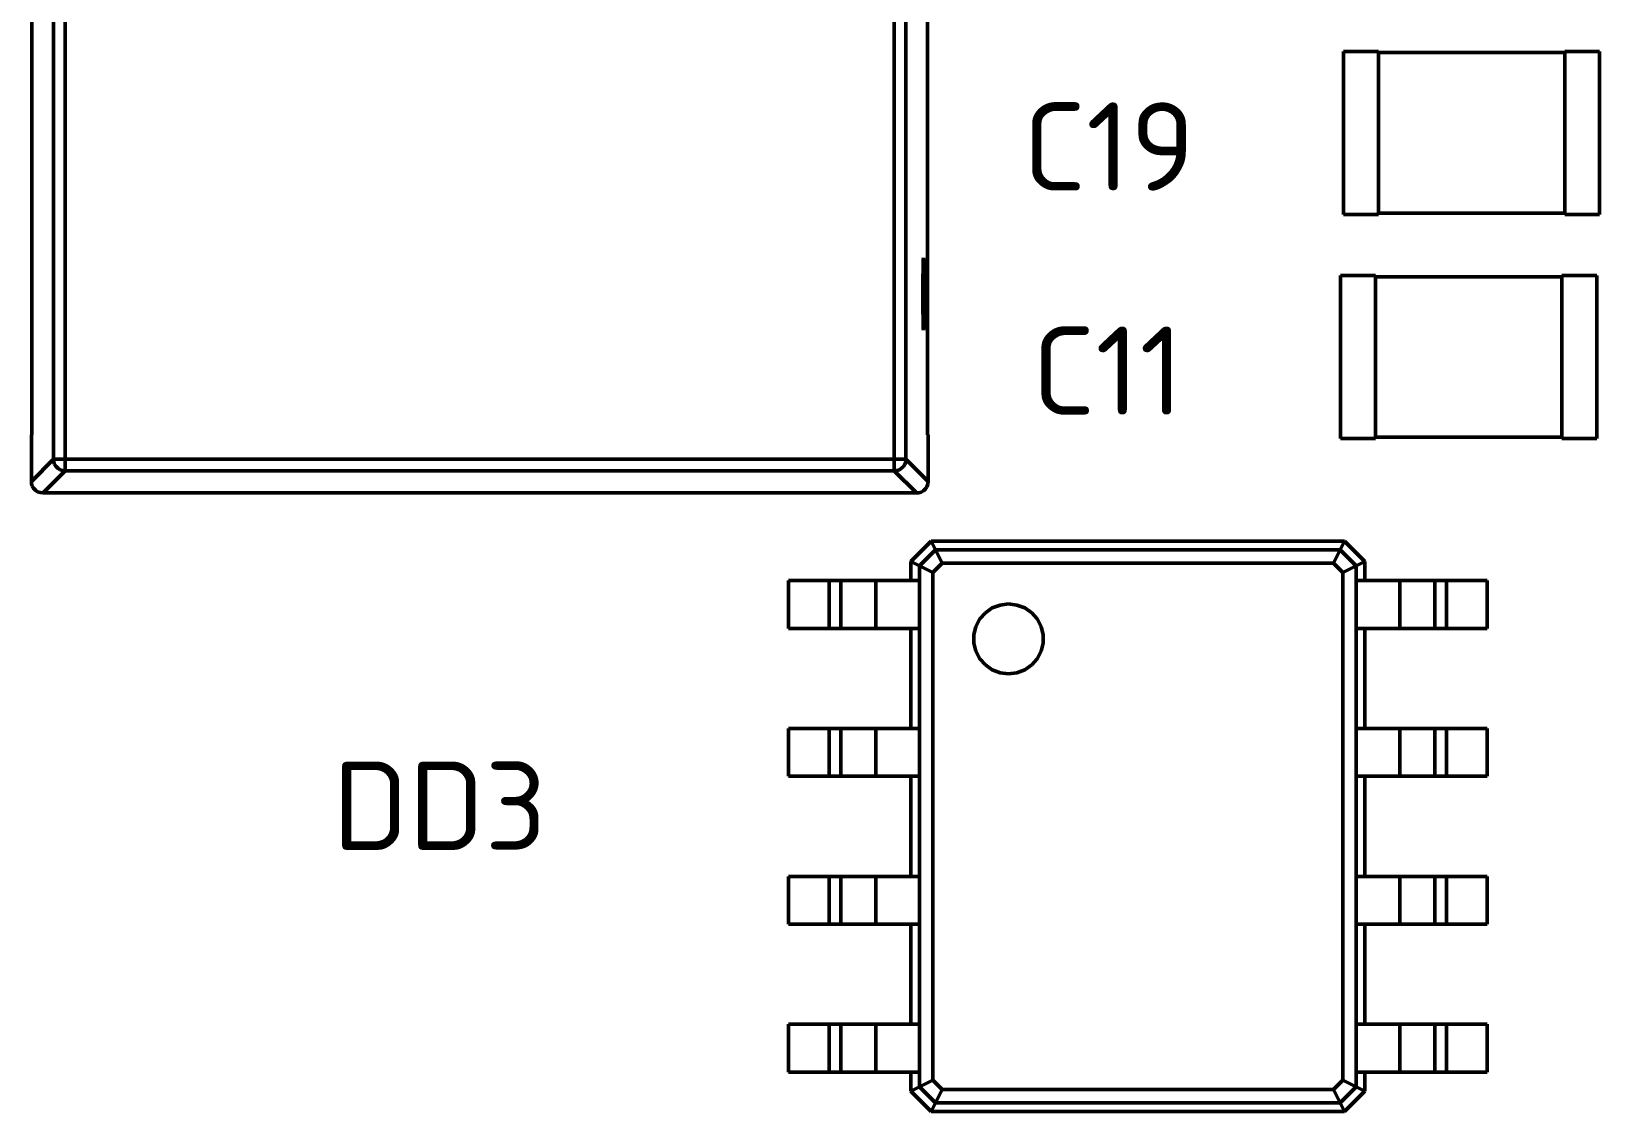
# Model space of a CAD drawing. Header units: millimetres. Extents: x 0 to 866, y 0 to 297.
# Drawn here: x 64.25 to 91.18, y 203.64 to 222.19 of the extents above; entities that cross this region are included whole.
import ezdxf

# ---------------------------------------------------------------- set-up
doc = ezdxf.new("R2010")
doc.units = ezdxf.units.MM
doc.layers.add('OSN50', color=3, linetype='Continuous', lineweight=50)
doc.layers.add('TEXT', color=1, linetype='Continuous', lineweight=30)
doc.styles.add('ISOCPEUR0', font='isocpeur.ttf', dxfattribs={"height": 3.704167})

msp = doc.modelspace()

# ---------------------------------------------------------------- linework, layer by layer
at = {"layer": 'OSN50', "color": 3}
for p, q in [((64.63, 214.846), (64.63, 237.484)), ((64.63, 214.846), (64.63, 237.484)), ((64.83, 214.846), (64.83, 237.484)), ((64.83, 214.846), (64.83, 237.484)), ((79.068, 214.846), (79.068, 237.484)), ((79.068, 214.846), (79.068, 237.484)), ((79.268, 214.846), (79.268, 237.484)), ((79.268, 214.846), (79.268, 237.484)), ((64.26, 237.066), (64.26, 215.266)), ((64.26, 215.266), (64.26, 237.066)), ((64.26, 237.066), (64.26, 215.266)), ((64.26, 215.266), (64.26, 237.066)), ((79.638, 215.266), (79.638, 237.066)), ((79.638, 215.266), (79.638, 237.066)), ((79.638, 215.266), (79.638, 237.066)), ((79.638, 215.266), (79.638, 237.066)), ((87.38, 221.85), (86.78, 221.85)), ((86.78, 221.85), (86.78, 219.05)), ((86.78, 219.05), (86.78, 221.85)), ((87.38, 221.85), (86.78, 221.85)), ((87.38, 221.85), (86.78, 221.85)), ((86.78, 221.85), (86.78, 219.05)), ((86.78, 219.05), (86.78, 221.85)), ((87.38, 221.85), (86.78, 221.85)), ((87.38, 221.83), (87.38, 221.85)), ((87.38, 221.85), (87.38, 219.05)), ((87.38, 221.83), (87.38, 221.85)), ((87.38, 221.85), (87.38, 219.05)), ((90.58, 221.83), (87.38, 221.83)), ((90.58, 221.83), (87.38, 221.83)), ((90.58, 221.83), (87.38, 221.83)), ((90.58, 221.83), (87.38, 221.83)), ((91.18, 221.85), (90.58, 221.85)), ((90.58, 221.85), (90.58, 221.83)), ((91.18, 221.85), (90.58, 221.85)), ((90.58, 219.05), (90.58, 221.85)), ((91.18, 221.85), (90.58, 221.85)), ((90.58, 221.85), (90.58, 221.83)), ((91.18, 221.85), (90.58, 221.85)), ((90.58, 219.05), (90.58, 221.85)), ((91.18, 219.05), (91.18, 221.85)), ((91.18, 219.05), (91.18, 221.85)), ((91.18, 219.05), (91.18, 221.85)), ((91.18, 219.05), (91.18, 221.85)), ((86.78, 219.05), (87.38, 219.05)), ((87.38, 219.05), (86.78, 219.05)), ((86.78, 219.05), (87.38, 219.05)), ((87.38, 219.05), (86.78, 219.05)), ((87.38, 219.05), (87.38, 219.072)), ((87.38, 219.072), (90.58, 219.072)), ((90.58, 219.072), (87.38, 219.072)), ((87.38, 219.05), (87.38, 219.072)), ((87.38, 219.072), (90.58, 219.072)), ((90.58, 219.072), (87.38, 219.072)), ((90.58, 219.072), (90.58, 219.05)), ((90.58, 219.072), (90.58, 219.05)), ((90.58, 219.05), (91.18, 219.05)), ((91.18, 219.05), (90.58, 219.05)), ((90.58, 219.05), (91.18, 219.05)), ((91.18, 219.05), (90.58, 219.05)), ((79.562, 218.096), (79.564, 218.196)), ((79.562, 218.096), (79.564, 218.196)), ((79.564, 218.196), (79.566, 218.266)), ((79.564, 218.196), (79.566, 218.266)), ((79.566, 218.266), (79.568, 218.302)), ((79.566, 218.266), (79.568, 218.302)), ((79.568, 218.302), (79.57, 218.306)), ((79.568, 218.302), (79.57, 218.306)), ((79.57, 218.302), (79.57, 218.306)), ((79.57, 218.302), (79.57, 218.306)), ((79.574, 218.266), (79.57, 218.302)), ((79.574, 218.266), (79.57, 218.302)), ((79.576, 218.196), (79.574, 218.266)), ((79.576, 218.196), (79.574, 218.266)), ((79.578, 218.096), (79.576, 218.196)), ((79.578, 218.096), (79.576, 218.196)), ((79.56, 217.972), (79.562, 218.096)), ((79.56, 217.972), (79.562, 218.096)), ((79.56, 217.832), (79.56, 217.972)), ((79.56, 217.832), (79.56, 217.972)), ((79.58, 217.972), (79.578, 218.096)), ((79.58, 217.972), (79.578, 218.096)), ((79.58, 217.832), (79.58, 217.972)), ((79.58, 217.832), (79.58, 217.972)), ((87.33, 218), (86.73, 218)), ((86.73, 218), (86.73, 215.2)), ((86.73, 215.2), (86.73, 218)), ((87.33, 218), (86.73, 218)), ((87.33, 218), (86.73, 218)), ((86.73, 218), (86.73, 215.2)), ((86.73, 215.2), (86.73, 218)), ((87.33, 218), (86.73, 218)), ((87.33, 217.98), (87.33, 218)), ((87.33, 218), (87.33, 215.2)), ((87.33, 217.98), (87.33, 218)), ((87.33, 218), (87.33, 215.2)), ((90.53, 217.98), (87.33, 217.98)), ((90.53, 217.98), (87.33, 217.98)), ((90.53, 217.98), (87.33, 217.98)), ((90.53, 217.98), (87.33, 217.98)), ((91.13, 218), (90.53, 218)), ((90.53, 218), (90.53, 217.98)), ((91.13, 218), (90.53, 218)), ((90.53, 215.2), (90.53, 218)), ((91.13, 218), (90.53, 218)), ((90.53, 218), (90.53, 217.98)), ((91.13, 218), (90.53, 218)), ((90.53, 215.2), (90.53, 218)), ((91.13, 215.2), (91.13, 218)), ((91.13, 215.2), (91.13, 218)), ((91.13, 215.2), (91.13, 218)), ((91.13, 215.2), (91.13, 218)), ((79.558, 217.682), (79.56, 217.832)), ((79.558, 217.682), (79.56, 217.832)), ((79.56, 217.534), (79.558, 217.682)), ((79.558, 217.682), (79.58, 217.682)), ((79.56, 217.534), (79.558, 217.682)), ((79.558, 217.682), (79.58, 217.682)), ((79.58, 217.682), (79.58, 217.832)), ((79.58, 217.682), (79.58, 217.832)), ((79.58, 217.534), (79.58, 217.682)), ((79.58, 217.534), (79.58, 217.682)), ((79.56, 217.392), (79.56, 217.534)), ((79.56, 217.392), (79.56, 217.534)), ((79.562, 217.27), (79.56, 217.392)), ((79.562, 217.27), (79.56, 217.392)), ((79.578, 217.27), (79.58, 217.392)), ((79.578, 217.27), (79.58, 217.392)), ((79.58, 217.392), (79.58, 217.534)), ((79.58, 217.392), (79.58, 217.534)), ((79.564, 217.17), (79.562, 217.27)), ((79.564, 217.17), (79.562, 217.27)), ((79.566, 217.1), (79.564, 217.17)), ((79.566, 217.1), (79.564, 217.17)), ((79.568, 217.064), (79.566, 217.1)), ((79.568, 217.064), (79.566, 217.1)), ((79.57, 217.06), (79.568, 217.064)), ((79.57, 217.06), (79.568, 217.064)), ((79.57, 217.064), (79.574, 217.1)), ((79.57, 217.064), (79.574, 217.1)), ((79.57, 217.06), (79.57, 217.064)), ((79.57, 217.06), (79.57, 217.064)), ((79.574, 217.1), (79.576, 217.17)), ((79.574, 217.1), (79.576, 217.17)), ((79.576, 217.17), (79.578, 217.27)), ((79.576, 217.17), (79.578, 217.27)), ((64.26, 215.266), (64.25, 215.266)), ((64.25, 215.266), (64.25, 214.444)), ((64.25, 214.464), (64.25, 215.266)), ((64.25, 215.266), (64.26, 215.266)), ((64.26, 215.266), (64.25, 215.266)), ((64.25, 215.266), (64.25, 214.444)), ((64.25, 214.464), (64.25, 215.266)), ((64.25, 215.266), (64.26, 215.266)), ((79.65, 215.266), (79.638, 215.266)), ((79.638, 215.266), (79.65, 215.266)), ((79.65, 215.266), (79.638, 215.266)), ((79.638, 215.266), (79.65, 215.266)), ((79.65, 214.464), (79.65, 215.266)), ((79.65, 214.464), (79.65, 215.266)), ((79.65, 214.464), (79.65, 215.266)), ((79.65, 214.464), (79.65, 215.266)), ((86.73, 215.2), (87.33, 215.2)), ((87.33, 215.2), (86.73, 215.2)), ((86.73, 215.2), (87.33, 215.2)), ((87.33, 215.2), (86.73, 215.2)), ((87.33, 215.2), (87.33, 215.222)), ((87.33, 215.222), (90.53, 215.222)), ((90.53, 215.222), (87.33, 215.222)), ((87.33, 215.2), (87.33, 215.222)), ((87.33, 215.222), (90.53, 215.222)), ((90.53, 215.222), (87.33, 215.222)), ((90.53, 215.222), (90.53, 215.2)), ((90.53, 215.222), (90.53, 215.2)), ((90.53, 215.2), (91.13, 215.2)), ((91.13, 215.2), (90.53, 215.2)), ((90.53, 215.2), (91.13, 215.2)), ((91.13, 215.2), (90.53, 215.2)), ((64.25, 214.464), (64.63, 214.846)), ((64.25, 214.464), (64.63, 214.846)), ((64.45, 214.266), (64.83, 214.646)), ((64.45, 214.266), (64.83, 214.646)), ((64.634, 214.802), (64.63, 214.846)), ((64.636, 214.846), (64.63, 214.846)), ((64.634, 214.802), (64.63, 214.846)), ((64.636, 214.846), (64.63, 214.846)), ((64.65, 214.758), (64.634, 214.802)), ((64.65, 214.758), (64.634, 214.802)), ((64.636, 214.846), (64.65, 214.846)), ((64.636, 214.846), (64.65, 214.846)), ((64.65, 214.846), (64.674, 214.846)), ((64.65, 214.846), (64.674, 214.846)), ((64.674, 214.72), (64.65, 214.758)), ((64.674, 214.72), (64.65, 214.758)), ((64.674, 214.846), (64.706, 214.846)), ((64.674, 214.846), (64.706, 214.846)), ((64.704, 214.69), (64.674, 214.72)), ((64.704, 214.69), (64.674, 214.72)), ((64.742, 214.666), (64.704, 214.69)), ((64.742, 214.666), (64.704, 214.69)), ((64.706, 214.846), (64.744, 214.846)), ((64.706, 214.846), (64.744, 214.846)), ((64.786, 214.65), (64.742, 214.666)), ((64.786, 214.65), (64.742, 214.666)), ((64.744, 214.846), (64.786, 214.846)), ((64.744, 214.846), (64.786, 214.846)), ((64.786, 214.846), (64.83, 214.846)), ((64.786, 214.846), (64.83, 214.846)), ((64.83, 214.646), (64.786, 214.65)), ((64.83, 214.646), (64.786, 214.65)), ((64.83, 214.802), (64.83, 214.846)), ((79.068, 214.846), (64.83, 214.846)), ((64.83, 214.802), (64.83, 214.846)), ((79.068, 214.846), (64.83, 214.846)), ((64.83, 214.76), (64.83, 214.802)), ((64.83, 214.76), (64.83, 214.802)), ((64.83, 214.722), (64.83, 214.76)), ((64.83, 214.722), (64.83, 214.76)), ((64.83, 214.69), (64.83, 214.722)), ((64.83, 214.69), (64.83, 214.722)), ((64.83, 214.666), (64.83, 214.69)), ((64.83, 214.666), (64.83, 214.69)), ((64.83, 214.652), (64.83, 214.666)), ((64.83, 214.652), (64.83, 214.666)), ((64.83, 214.646), (64.83, 214.652)), ((64.83, 214.646), (64.83, 214.652)), ((79.068, 214.646), (64.83, 214.646)), ((79.068, 214.646), (64.83, 214.646)), ((79.112, 214.846), (79.068, 214.846)), ((79.068, 214.802), (79.068, 214.846)), ((79.112, 214.846), (79.068, 214.846)), ((79.068, 214.802), (79.068, 214.846)), ((79.068, 214.76), (79.068, 214.802)), ((79.068, 214.76), (79.068, 214.802)), ((79.068, 214.722), (79.068, 214.76)), ((79.068, 214.722), (79.068, 214.76)), ((79.068, 214.69), (79.068, 214.722)), ((79.068, 214.69), (79.068, 214.722)), ((79.068, 214.666), (79.068, 214.69)), ((79.068, 214.666), (79.068, 214.69)), ((79.068, 214.652), (79.068, 214.666)), ((79.068, 214.652), (79.068, 214.666)), ((79.068, 214.646), (79.068, 214.652)), ((79.068, 214.646), (79.068, 214.652)), ((79.068, 214.646), (79.112, 214.65)), ((79.068, 214.646), (79.112, 214.65)), ((79.45, 214.266), (79.068, 214.646)), ((79.45, 214.266), (79.068, 214.646)), ((79.112, 214.846), (79.154, 214.846)), ((79.112, 214.846), (79.154, 214.846)), ((79.112, 214.65), (79.156, 214.666)), ((79.112, 214.65), (79.156, 214.666)), ((79.154, 214.846), (79.192, 214.846)), ((79.154, 214.846), (79.192, 214.846)), ((79.156, 214.666), (79.194, 214.69)), ((79.156, 214.666), (79.194, 214.69)), ((79.192, 214.846), (79.224, 214.846)), ((79.192, 214.846), (79.224, 214.846)), ((79.194, 214.69), (79.224, 214.72)), ((79.194, 214.69), (79.224, 214.72)), ((79.224, 214.846), (79.248, 214.846)), ((79.224, 214.846), (79.248, 214.846)), ((79.224, 214.72), (79.248, 214.758)), ((79.224, 214.72), (79.248, 214.758)), ((79.248, 214.846), (79.262, 214.846)), ((79.248, 214.846), (79.262, 214.846)), ((79.248, 214.758), (79.264, 214.802)), ((79.248, 214.758), (79.264, 214.802)), ((79.262, 214.846), (79.268, 214.846)), ((79.262, 214.846), (79.268, 214.846)), ((79.264, 214.802), (79.268, 214.846)), ((79.264, 214.802), (79.268, 214.846)), ((79.65, 214.464), (79.268, 214.846)), ((79.65, 214.464), (79.268, 214.846)), ((64.25, 214.444), (64.25, 214.464)), ((64.25, 214.444), (64.25, 214.464)), ((64.25, 214.444), (64.254, 214.424)), ((64.254, 214.424), (64.25, 214.444)), ((64.25, 214.444), (64.254, 214.424)), ((64.254, 214.424), (64.25, 214.444)), ((64.254, 214.424), (64.266, 214.384)), ((64.266, 214.384), (64.254, 214.424)), ((64.254, 214.424), (64.266, 214.384)), ((64.266, 214.384), (64.254, 214.424)), ((64.266, 214.384), (64.288, 214.346)), ((64.288, 214.346), (64.266, 214.384)), ((64.266, 214.384), (64.288, 214.346)), ((64.288, 214.346), (64.266, 214.384)), ((79.602, 214.336), (79.626, 214.372)), ((79.602, 214.336), (79.626, 214.372)), ((79.602, 214.336), (79.626, 214.372)), ((79.602, 214.336), (79.626, 214.372)), ((79.626, 214.372), (79.642, 214.416)), ((79.626, 214.372), (79.642, 214.416)), ((79.626, 214.372), (79.642, 214.416)), ((79.626, 214.372), (79.642, 214.416)), ((79.642, 214.416), (79.65, 214.464)), ((79.642, 214.416), (79.65, 214.464)), ((79.642, 214.416), (79.65, 214.464)), ((79.642, 214.416), (79.65, 214.464)), ((64.288, 214.346), (64.32, 214.312)), ((64.32, 214.312), (64.288, 214.346)), ((64.288, 214.346), (64.32, 214.312)), ((64.32, 214.312), (64.288, 214.346)), ((64.32, 214.312), (64.356, 214.288)), ((64.356, 214.288), (64.32, 214.312)), ((64.32, 214.312), (64.356, 214.288)), ((64.356, 214.288), (64.32, 214.312)), ((64.356, 214.288), (64.4, 214.272)), ((64.4, 214.272), (64.356, 214.288)), ((64.356, 214.288), (64.4, 214.272)), ((64.4, 214.272), (64.356, 214.288)), ((64.4, 214.272), (64.45, 214.266)), ((64.45, 214.266), (64.4, 214.272)), ((64.4, 214.272), (64.45, 214.266)), ((64.45, 214.266), (64.4, 214.272)), ((64.45, 214.266), (79.47, 214.266)), ((79.45, 214.266), (64.45, 214.266)), ((64.45, 214.266), (79.47, 214.266)), ((79.45, 214.266), (64.45, 214.266)), ((79.45, 214.266), (79.47, 214.266)), ((79.45, 214.266), (79.47, 214.266)), ((79.47, 214.266), (79.49, 214.27)), ((79.47, 214.266), (79.49, 214.27)), ((79.47, 214.266), (79.49, 214.27)), ((79.47, 214.266), (79.49, 214.27)), ((79.49, 214.27), (79.532, 214.282)), ((79.49, 214.27), (79.532, 214.282)), ((79.49, 214.27), (79.532, 214.282)), ((79.49, 214.27), (79.532, 214.282)), ((79.532, 214.282), (79.568, 214.304)), ((79.532, 214.282), (79.568, 214.304)), ((79.532, 214.282), (79.568, 214.304)), ((79.532, 214.282), (79.568, 214.304)), ((79.568, 214.304), (79.602, 214.336)), ((79.568, 214.304), (79.602, 214.336)), ((79.568, 214.304), (79.602, 214.336)), ((79.568, 214.304), (79.602, 214.336)), ((79.7, 213.44), (79.35, 213.09)), ((79.35, 213.09), (79.7, 213.44)), ((79.7, 213.44), (79.35, 213.09)), ((79.35, 213.09), (79.7, 213.44)), ((79.5, 213.016), (79.774, 213.29)), ((79.5, 213.016), (79.774, 213.29)), ((86.8, 213.44), (79.7, 213.44)), ((79.7, 213.44), (79.774, 213.29)), ((79.7, 213.44), (86.8, 213.44)), ((86.8, 213.44), (79.7, 213.44)), ((79.7, 213.44), (79.774, 213.29)), ((79.7, 213.44), (86.8, 213.44)), ((79.774, 213.29), (79.89, 213.06)), ((79.774, 213.29), (86.724, 213.29)), ((79.774, 213.29), (79.89, 213.06)), ((79.774, 213.29), (86.724, 213.29)), ((86.61, 213.06), (86.724, 213.29)), ((86.61, 213.06), (86.724, 213.29)), ((86.724, 213.29), (86.8, 213.44)), ((86.724, 213.29), (86.8, 213.44)), ((86.724, 213.29), (87, 213.016)), ((86.724, 213.29), (87, 213.016)), ((87.15, 213.09), (86.8, 213.44)), ((86.8, 213.44), (87.15, 213.09)), ((87.15, 213.09), (86.8, 213.44)), ((86.8, 213.44), (87.15, 213.09)), ((79.35, 213.09), (79.35, 212.76)), ((79.35, 213.09), (79.5, 213.016)), ((79.35, 212.76), (79.35, 213.09)), ((79.35, 213.09), (79.35, 212.76)), ((79.35, 213.09), (79.5, 213.016)), ((79.35, 212.76), (79.35, 213.09)), ((79.73, 212.9), (79.89, 213.06)), ((79.73, 212.9), (79.89, 213.06)), ((79.89, 213.06), (86.61, 213.06)), ((79.89, 213.06), (86.61, 213.06)), ((86.61, 213.06), (86.77, 212.9)), ((86.61, 213.06), (86.77, 212.9)), ((87, 213.016), (87.15, 213.09)), ((87, 213.016), (87.15, 213.09)), ((87.15, 212.76), (87.15, 213.09)), ((87.15, 213.09), (87.15, 212.76)), ((87.15, 212.76), (87.15, 213.09)), ((87.15, 213.09), (87.15, 212.76)), ((79.35, 212.76), (77.25, 212.76)), ((77.25, 212.76), (77.25, 211.94)), ((77.25, 212.76), (77.25, 211.94)), ((77.25, 212.76), (77.95, 212.76)), ((79.35, 212.76), (77.25, 212.76)), ((77.25, 212.76), (77.25, 211.94)), ((77.25, 212.76), (77.25, 211.94)), ((77.25, 212.76), (77.95, 212.76)), ((77.95, 212.76), (77.994, 212.76)), ((77.95, 212.76), (77.95, 211.94)), ((77.95, 212.76), (77.994, 212.76)), ((77.95, 212.76), (77.95, 211.94)), ((77.994, 212.76), (78.036, 212.76)), ((77.994, 212.76), (78.036, 212.76)), ((78.036, 212.76), (78.074, 212.76)), ((78.036, 212.76), (78.074, 212.76)), ((78.074, 212.76), (78.106, 212.76)), ((78.074, 212.76), (78.106, 212.76)), ((78.106, 212.76), (78.13, 212.76)), ((78.106, 212.76), (78.13, 212.76)), ((78.13, 212.76), (78.144, 212.76)), ((78.13, 212.76), (78.144, 212.76)), ((78.144, 212.76), (78.15, 212.76)), ((78.144, 212.76), (78.15, 212.76)), ((78.15, 212.76), (78.15, 211.94)), ((78.15, 212.76), (78.166, 212.76)), ((78.15, 212.76), (78.15, 211.94)), ((78.15, 212.76), (78.166, 212.76)), ((78.166, 212.76), (78.21, 212.76)), ((78.166, 212.76), (78.21, 212.76)), ((78.21, 212.76), (78.28, 212.76)), ((78.21, 212.76), (78.28, 212.76)), ((78.28, 212.76), (78.376, 212.76)), ((78.28, 212.76), (78.376, 212.76)), ((78.376, 212.76), (78.49, 212.76)), ((78.376, 212.76), (78.49, 212.76)), ((78.49, 212.76), (78.616, 212.76)), ((78.49, 212.76), (78.616, 212.76)), ((78.616, 212.76), (78.75, 212.76)), ((78.616, 212.76), (78.75, 212.76)), ((78.75, 212.76), (79.35, 212.76)), ((78.75, 212.76), (78.75, 211.94)), ((78.75, 212.76), (79.35, 212.76)), ((78.75, 212.76), (78.75, 211.94)), ((79.35, 212.76), (79.5, 212.76)), ((79.35, 212.76), (79.5, 212.76)), ((79.5, 213.016), (79.5, 212.76)), ((79.5, 213.016), (79.73, 212.9)), ((79.5, 213.016), (79.5, 212.76)), ((79.5, 213.016), (79.73, 212.9)), ((79.5, 212.76), (79.5, 211.94)), ((79.5, 212.76), (79.5, 211.94)), ((79.73, 204.18), (79.73, 212.9)), ((79.73, 204.18), (79.73, 212.9)), ((86.77, 212.9), (87, 213.016)), ((86.77, 212.9), (87, 213.016)), ((86.77, 204.18), (86.77, 212.9)), ((86.77, 204.18), (86.77, 212.9)), ((87, 213.016), (87, 212.76)), ((87, 213.016), (87, 212.76)), ((87, 212.76), (87, 211.94)), ((87, 212.76), (87.15, 212.76)), ((87, 212.76), (87, 211.94)), ((87, 212.76), (87.15, 212.76)), ((89.25, 212.76), (87.15, 212.76)), ((87.15, 212.76), (87.75, 212.76)), ((89.25, 212.76), (87.15, 212.76)), ((87.15, 212.76), (87.75, 212.76)), ((87.75, 212.76), (87.884, 212.76)), ((87.75, 212.76), (87.75, 211.94)), ((87.75, 212.76), (87.884, 212.76)), ((87.75, 212.76), (87.75, 211.94)), ((87.884, 212.76), (88.01, 212.76)), ((87.884, 212.76), (88.01, 212.76)), ((88.01, 212.76), (88.124, 212.76)), ((88.01, 212.76), (88.124, 212.76)), ((88.124, 212.76), (88.22, 212.76)), ((88.124, 212.76), (88.22, 212.76)), ((88.22, 212.76), (88.29, 212.76)), ((88.22, 212.76), (88.29, 212.76)), ((88.29, 212.76), (88.334, 212.76)), ((88.29, 212.76), (88.334, 212.76)), ((88.334, 212.76), (88.35, 212.76)), ((88.334, 212.76), (88.35, 212.76)), ((88.35, 212.76), (88.35, 211.94)), ((88.35, 212.76), (88.356, 212.76)), ((88.35, 212.76), (88.35, 211.94)), ((88.35, 212.76), (88.356, 212.76)), ((88.356, 212.76), (88.37, 212.76)), ((88.356, 212.76), (88.37, 212.76)), ((88.37, 212.76), (88.394, 212.76)), ((88.37, 212.76), (88.394, 212.76)), ((88.394, 212.76), (88.426, 212.76)), ((88.394, 212.76), (88.426, 212.76)), ((88.426, 212.76), (88.464, 212.76)), ((88.426, 212.76), (88.464, 212.76)), ((88.464, 212.76), (88.506, 212.76)), ((88.464, 212.76), (88.506, 212.76)), ((88.506, 212.76), (88.55, 212.76)), ((88.506, 212.76), (88.55, 212.76)), ((88.55, 212.76), (89.25, 212.76)), ((88.55, 212.76), (88.55, 211.94)), ((88.55, 212.76), (89.25, 212.76)), ((88.55, 212.76), (88.55, 211.94)), ((89.25, 211.94), (89.25, 212.76)), ((89.25, 212.76), (89.25, 211.94)), ((89.25, 211.94), (89.25, 212.76)), ((89.25, 212.76), (89.25, 211.94)), ((80.536, 212.102), (80.632, 212.21)), ((80.536, 212.102), (80.632, 212.21)), ((80.632, 212.21), (80.75, 212.292)), ((80.632, 212.21), (80.75, 212.292)), ((80.75, 212.292), (80.886, 212.342)), ((80.75, 212.292), (80.886, 212.342)), ((80.886, 212.342), (81.03, 212.36)), ((80.886, 212.342), (81.03, 212.36)), ((81.03, 212.36), (81.174, 212.342)), ((81.03, 212.36), (81.174, 212.342)), ((81.174, 212.342), (81.308, 212.292)), ((81.174, 212.342), (81.308, 212.292)), ((81.308, 212.292), (81.428, 212.21)), ((81.308, 212.292), (81.428, 212.21)), ((81.428, 212.21), (81.524, 212.102)), ((81.428, 212.21), (81.524, 212.102)), ((77.25, 211.94), (79.35, 211.94)), ((77.25, 211.94), (77.95, 211.94)), ((77.25, 211.94), (79.35, 211.94)), ((77.25, 211.94), (77.95, 211.94)), ((77.95, 211.94), (77.994, 211.94)), ((77.95, 211.94), (77.994, 211.94)), ((77.994, 211.94), (78.036, 211.94)), ((77.994, 211.94), (78.036, 211.94)), ((78.036, 211.94), (78.074, 211.94)), ((78.036, 211.94), (78.074, 211.94)), ((78.074, 211.94), (78.106, 211.94)), ((78.074, 211.94), (78.106, 211.94)), ((78.106, 211.94), (78.13, 211.94)), ((78.106, 211.94), (78.13, 211.94)), ((78.13, 211.94), (78.144, 211.94)), ((78.13, 211.94), (78.144, 211.94)), ((78.144, 211.94), (78.15, 211.94)), ((78.144, 211.94), (78.15, 211.94)), ((78.15, 211.94), (78.166, 211.94)), ((78.15, 211.94), (78.166, 211.94)), ((78.166, 211.94), (78.21, 211.94)), ((78.166, 211.94), (78.21, 211.94)), ((78.21, 211.94), (78.28, 211.94)), ((78.21, 211.94), (78.28, 211.94)), ((78.28, 211.94), (78.376, 211.94)), ((78.28, 211.94), (78.376, 211.94)), ((78.376, 211.94), (78.49, 211.94)), ((78.376, 211.94), (78.49, 211.94)), ((78.49, 211.94), (78.616, 211.94)), ((78.49, 211.94), (78.616, 211.94)), ((78.616, 211.94), (78.75, 211.94)), ((78.616, 211.94), (78.75, 211.94)), ((78.75, 211.94), (79.35, 211.94)), ((78.75, 211.94), (79.35, 211.94)), ((79.35, 211.94), (79.35, 210.22)), ((79.35, 210.22), (79.35, 211.94)), ((79.35, 211.94), (79.5, 211.94)), ((79.35, 211.94), (79.35, 210.22)), ((79.35, 210.22), (79.35, 211.94)), ((79.35, 211.94), (79.5, 211.94)), ((79.5, 210.22), (79.5, 211.94)), ((79.5, 210.22), (79.5, 211.94)), ((80.434, 211.832), (80.468, 211.974)), ((80.434, 211.832), (80.468, 211.974)), ((80.468, 211.974), (80.536, 212.102)), ((80.468, 211.974), (80.536, 212.102)), ((81.524, 212.102), (81.59, 211.974)), ((81.524, 212.102), (81.59, 211.974)), ((81.59, 211.974), (81.626, 211.832)), ((81.59, 211.974), (81.626, 211.832)), ((87, 211.94), (87, 210.22)), ((87, 211.94), (87.15, 211.94)), ((87, 211.94), (87, 210.22)), ((87, 211.94), (87.15, 211.94)), ((87.15, 210.22), (87.15, 211.94)), ((87.15, 211.94), (89.25, 211.94)), ((87.15, 211.94), (87.15, 210.22)), ((87.15, 211.94), (87.75, 211.94)), ((87.15, 210.22), (87.15, 211.94)), ((87.15, 211.94), (89.25, 211.94)), ((87.15, 211.94), (87.15, 210.22)), ((87.15, 211.94), (87.75, 211.94)), ((87.75, 211.94), (87.884, 211.94)), ((87.75, 211.94), (87.884, 211.94)), ((87.884, 211.94), (88.01, 211.94)), ((87.884, 211.94), (88.01, 211.94)), ((88.01, 211.94), (88.124, 211.94)), ((88.01, 211.94), (88.124, 211.94)), ((88.124, 211.94), (88.22, 211.94)), ((88.124, 211.94), (88.22, 211.94)), ((88.22, 211.94), (88.29, 211.94)), ((88.22, 211.94), (88.29, 211.94)), ((88.29, 211.94), (88.334, 211.94)), ((88.29, 211.94), (88.334, 211.94)), ((88.334, 211.94), (88.35, 211.94)), ((88.334, 211.94), (88.35, 211.94)), ((88.35, 211.94), (88.356, 211.94)), ((88.35, 211.94), (88.356, 211.94)), ((88.356, 211.94), (88.37, 211.94)), ((88.356, 211.94), (88.37, 211.94)), ((88.37, 211.94), (88.394, 211.94)), ((88.37, 211.94), (88.394, 211.94)), ((88.394, 211.94), (88.426, 211.94)), ((88.394, 211.94), (88.426, 211.94)), ((88.426, 211.94), (88.464, 211.94)), ((88.426, 211.94), (88.464, 211.94)), ((88.464, 211.94), (88.506, 211.94)), ((88.464, 211.94), (88.506, 211.94)), ((88.506, 211.94), (88.55, 211.94)), ((88.506, 211.94), (88.55, 211.94)), ((88.55, 211.94), (89.25, 211.94)), ((88.55, 211.94), (89.25, 211.94)), ((80.434, 211.832), (80.434, 211.688)), ((80.434, 211.832), (80.434, 211.688)), ((80.434, 211.688), (80.468, 211.548)), ((80.434, 211.688), (80.468, 211.548)), ((81.59, 211.548), (81.626, 211.688)), ((81.59, 211.548), (81.626, 211.688)), ((81.626, 211.832), (81.626, 211.688)), ((81.626, 211.832), (81.626, 211.688)), ((80.468, 211.548), (80.536, 211.42)), ((80.468, 211.548), (80.536, 211.42)), ((80.536, 211.42), (80.632, 211.312)), ((80.536, 211.42), (80.632, 211.312)), ((81.428, 211.312), (81.524, 211.42)), ((81.428, 211.312), (81.524, 211.42)), ((81.524, 211.42), (81.59, 211.548)), ((81.524, 211.42), (81.59, 211.548)), ((80.632, 211.312), (80.75, 211.23)), ((80.632, 211.312), (80.75, 211.23)), ((80.75, 211.23), (80.886, 211.178)), ((80.75, 211.23), (80.886, 211.178)), ((80.886, 211.178), (81.03, 211.16)), ((80.886, 211.178), (81.03, 211.16)), ((81.03, 211.16), (81.174, 211.178)), ((81.03, 211.16), (81.174, 211.178)), ((81.174, 211.178), (81.308, 211.23)), ((81.174, 211.178), (81.308, 211.23)), ((81.308, 211.23), (81.428, 211.312)), ((81.308, 211.23), (81.428, 211.312)), ((79.35, 210.22), (77.25, 210.22)), ((77.25, 210.22), (77.25, 209.4)), ((77.25, 210.22), (77.25, 209.4)), ((77.25, 210.22), (77.95, 210.22)), ((79.35, 210.22), (77.25, 210.22)), ((77.25, 210.22), (77.25, 209.4)), ((77.25, 210.22), (77.25, 209.4)), ((77.25, 210.22), (77.95, 210.22)), ((77.95, 210.22), (77.994, 210.22)), ((77.95, 210.22), (77.95, 209.4)), ((77.95, 210.22), (77.994, 210.22)), ((77.95, 210.22), (77.95, 209.4)), ((77.994, 210.22), (78.036, 210.22)), ((77.994, 210.22), (78.036, 210.22)), ((78.036, 210.22), (78.074, 210.22)), ((78.036, 210.22), (78.074, 210.22)), ((78.074, 210.22), (78.106, 210.22)), ((78.074, 210.22), (78.106, 210.22)), ((78.106, 210.22), (78.13, 210.22)), ((78.106, 210.22), (78.13, 210.22)), ((78.13, 210.22), (78.144, 210.22)), ((78.13, 210.22), (78.144, 210.22)), ((78.144, 210.22), (78.15, 210.22)), ((78.144, 210.22), (78.15, 210.22)), ((78.15, 210.22), (78.15, 209.4)), ((78.15, 210.22), (78.166, 210.22)), ((78.15, 210.22), (78.15, 209.4)), ((78.15, 210.22), (78.166, 210.22)), ((78.166, 210.22), (78.21, 210.22)), ((78.166, 210.22), (78.21, 210.22)), ((78.21, 210.22), (78.28, 210.22)), ((78.21, 210.22), (78.28, 210.22)), ((78.28, 210.22), (78.376, 210.22)), ((78.28, 210.22), (78.376, 210.22)), ((78.376, 210.22), (78.49, 210.22)), ((78.376, 210.22), (78.49, 210.22)), ((78.49, 210.22), (78.616, 210.22)), ((78.49, 210.22), (78.616, 210.22)), ((78.616, 210.22), (78.75, 210.22)), ((78.616, 210.22), (78.75, 210.22)), ((78.75, 210.22), (79.35, 210.22)), ((78.75, 210.22), (78.75, 209.4)), ((78.75, 210.22), (79.35, 210.22)), ((78.75, 210.22), (78.75, 209.4)), ((79.35, 210.22), (79.5, 210.22)), ((79.35, 210.22), (79.5, 210.22)), ((79.5, 209.4), (79.5, 210.22)), ((79.5, 209.4), (79.5, 210.22)), ((87, 209.4), (87, 210.22)), ((87, 210.22), (87.15, 210.22)), ((87, 209.4), (87, 210.22)), ((87, 210.22), (87.15, 210.22)), ((89.25, 210.22), (87.15, 210.22)), ((87.15, 210.22), (87.75, 210.22)), ((89.25, 210.22), (87.15, 210.22)), ((87.15, 210.22), (87.75, 210.22)), ((87.75, 210.22), (87.884, 210.22)), ((87.75, 210.22), (87.75, 209.4)), ((87.75, 210.22), (87.884, 210.22)), ((87.75, 210.22), (87.75, 209.4)), ((87.884, 210.22), (88.01, 210.22)), ((87.884, 210.22), (88.01, 210.22)), ((88.01, 210.22), (88.124, 210.22)), ((88.01, 210.22), (88.124, 210.22)), ((88.124, 210.22), (88.22, 210.22)), ((88.124, 210.22), (88.22, 210.22)), ((88.22, 210.22), (88.29, 210.22)), ((88.22, 210.22), (88.29, 210.22)), ((88.29, 210.22), (88.334, 210.22)), ((88.29, 210.22), (88.334, 210.22)), ((88.334, 210.22), (88.35, 210.22)), ((88.334, 210.22), (88.35, 210.22)), ((88.35, 210.22), (88.35, 209.4)), ((88.35, 210.22), (88.356, 210.22)), ((88.35, 210.22), (88.35, 209.4)), ((88.35, 210.22), (88.356, 210.22)), ((88.356, 210.22), (88.37, 210.22)), ((88.356, 210.22), (88.37, 210.22)), ((88.37, 210.22), (88.394, 210.22)), ((88.37, 210.22), (88.394, 210.22)), ((88.394, 210.22), (88.426, 210.22)), ((88.394, 210.22), (88.426, 210.22)), ((88.426, 210.22), (88.464, 210.22)), ((88.426, 210.22), (88.464, 210.22)), ((88.464, 210.22), (88.506, 210.22)), ((88.464, 210.22), (88.506, 210.22)), ((88.506, 210.22), (88.55, 210.22)), ((88.506, 210.22), (88.55, 210.22)), ((88.55, 210.22), (89.25, 210.22)), ((88.55, 210.22), (88.55, 209.4)), ((88.55, 210.22), (89.25, 210.22)), ((88.55, 210.22), (88.55, 209.4)), ((89.25, 209.4), (89.25, 210.22)), ((89.25, 210.22), (89.25, 209.4)), ((89.25, 209.4), (89.25, 210.22)), ((89.25, 210.22), (89.25, 209.4)), ((77.25, 209.4), (79.35, 209.4)), ((77.25, 209.4), (77.95, 209.4)), ((77.25, 209.4), (79.35, 209.4)), ((77.25, 209.4), (77.95, 209.4)), ((77.95, 209.4), (77.994, 209.4)), ((77.95, 209.4), (77.994, 209.4)), ((77.994, 209.4), (78.036, 209.4)), ((77.994, 209.4), (78.036, 209.4)), ((78.036, 209.4), (78.074, 209.4)), ((78.036, 209.4), (78.074, 209.4)), ((78.074, 209.4), (78.106, 209.4)), ((78.074, 209.4), (78.106, 209.4)), ((78.106, 209.4), (78.13, 209.4)), ((78.106, 209.4), (78.13, 209.4)), ((78.13, 209.4), (78.144, 209.4)), ((78.13, 209.4), (78.144, 209.4)), ((78.144, 209.4), (78.15, 209.4)), ((78.144, 209.4), (78.15, 209.4)), ((78.15, 209.4), (78.166, 209.4)), ((78.15, 209.4), (78.166, 209.4)), ((78.166, 209.4), (78.21, 209.4)), ((78.166, 209.4), (78.21, 209.4)), ((78.21, 209.4), (78.28, 209.4)), ((78.21, 209.4), (78.28, 209.4)), ((78.28, 209.4), (78.376, 209.4)), ((78.28, 209.4), (78.376, 209.4)), ((78.376, 209.4), (78.49, 209.4)), ((78.376, 209.4), (78.49, 209.4)), ((78.49, 209.4), (78.616, 209.4)), ((78.49, 209.4), (78.616, 209.4)), ((78.616, 209.4), (78.75, 209.4)), ((78.616, 209.4), (78.75, 209.4)), ((78.75, 209.4), (79.35, 209.4)), ((78.75, 209.4), (79.35, 209.4)), ((79.35, 209.4), (79.35, 207.68)), ((79.35, 209.4), (79.35, 207.68)), ((79.35, 209.4), (79.5, 209.4)), ((79.35, 209.4), (79.35, 207.68)), ((79.35, 209.4), (79.35, 207.68)), ((79.35, 209.4), (79.5, 209.4)), ((79.5, 209.4), (79.5, 207.68)), ((79.5, 209.4), (79.5, 207.68)), ((87, 209.4), (87, 207.68)), ((87, 209.4), (87.15, 209.4)), ((87, 209.4), (87, 207.68)), ((87, 209.4), (87.15, 209.4)), ((87.15, 207.68), (87.15, 209.4)), ((87.15, 209.4), (89.25, 209.4)), ((87.15, 209.4), (87.75, 209.4)), ((87.15, 209.4), (87.15, 207.68)), ((87.15, 207.68), (87.15, 209.4)), ((87.15, 209.4), (89.25, 209.4)), ((87.15, 209.4), (87.75, 209.4)), ((87.15, 209.4), (87.15, 207.68)), ((87.75, 209.4), (87.884, 209.4)), ((87.75, 209.4), (87.884, 209.4)), ((87.884, 209.4), (88.01, 209.4)), ((87.884, 209.4), (88.01, 209.4)), ((88.01, 209.4), (88.124, 209.4)), ((88.01, 209.4), (88.124, 209.4)), ((88.124, 209.4), (88.22, 209.4)), ((88.124, 209.4), (88.22, 209.4)), ((88.22, 209.4), (88.29, 209.4)), ((88.22, 209.4), (88.29, 209.4)), ((88.29, 209.4), (88.334, 209.4)), ((88.29, 209.4), (88.334, 209.4)), ((88.334, 209.4), (88.35, 209.4)), ((88.334, 209.4), (88.35, 209.4)), ((88.35, 209.4), (88.356, 209.4)), ((88.35, 209.4), (88.356, 209.4)), ((88.356, 209.4), (88.37, 209.4)), ((88.356, 209.4), (88.37, 209.4)), ((88.37, 209.4), (88.394, 209.4)), ((88.37, 209.4), (88.394, 209.4)), ((88.394, 209.4), (88.426, 209.4)), ((88.394, 209.4), (88.426, 209.4)), ((88.426, 209.4), (88.464, 209.4)), ((88.426, 209.4), (88.464, 209.4)), ((88.464, 209.4), (88.506, 209.4)), ((88.464, 209.4), (88.506, 209.4)), ((88.506, 209.4), (88.55, 209.4)), ((88.506, 209.4), (88.55, 209.4)), ((88.55, 209.4), (89.25, 209.4)), ((88.55, 209.4), (89.25, 209.4)), ((79.35, 207.68), (77.25, 207.68)), ((77.25, 207.68), (77.25, 206.86)), ((77.25, 207.68), (77.25, 206.86)), ((77.25, 207.68), (77.95, 207.68)), ((79.35, 207.68), (77.25, 207.68)), ((77.25, 207.68), (77.25, 206.86)), ((77.25, 207.68), (77.25, 206.86)), ((77.25, 207.68), (77.95, 207.68)), ((77.95, 207.68), (77.994, 207.68)), ((77.95, 207.68), (77.95, 206.86)), ((77.95, 207.68), (77.994, 207.68)), ((77.95, 207.68), (77.95, 206.86)), ((77.994, 207.68), (78.036, 207.68)), ((77.994, 207.68), (78.036, 207.68)), ((78.036, 207.68), (78.074, 207.68)), ((78.036, 207.68), (78.074, 207.68)), ((78.074, 207.68), (78.106, 207.68)), ((78.074, 207.68), (78.106, 207.68)), ((78.106, 207.68), (78.13, 207.68)), ((78.106, 207.68), (78.13, 207.68)), ((78.13, 207.68), (78.144, 207.68)), ((78.13, 207.68), (78.144, 207.68)), ((78.144, 207.68), (78.15, 207.68)), ((78.144, 207.68), (78.15, 207.68)), ((78.15, 207.68), (78.15, 206.86)), ((78.15, 207.68), (78.166, 207.68)), ((78.15, 207.68), (78.15, 206.86)), ((78.15, 207.68), (78.166, 207.68)), ((78.166, 207.68), (78.21, 207.68)), ((78.166, 207.68), (78.21, 207.68)), ((78.21, 207.68), (78.28, 207.68)), ((78.21, 207.68), (78.28, 207.68)), ((78.28, 207.68), (78.376, 207.68)), ((78.28, 207.68), (78.376, 207.68)), ((78.376, 207.68), (78.49, 207.68)), ((78.376, 207.68), (78.49, 207.68)), ((78.49, 207.68), (78.616, 207.68)), ((78.49, 207.68), (78.616, 207.68)), ((78.616, 207.68), (78.75, 207.68)), ((78.616, 207.68), (78.75, 207.68)), ((78.75, 207.68), (79.35, 207.68)), ((78.75, 207.68), (78.75, 206.86)), ((78.75, 207.68), (79.35, 207.68)), ((78.75, 207.68), (78.75, 206.86)), ((79.35, 207.68), (79.5, 207.68)), ((79.35, 207.68), (79.5, 207.68)), ((79.5, 206.86), (79.5, 207.68)), ((79.5, 206.86), (79.5, 207.68)), ((87, 207.68), (87, 206.86)), ((87, 207.68), (87.15, 207.68)), ((87, 207.68), (87, 206.86)), ((87, 207.68), (87.15, 207.68)), ((89.25, 207.68), (87.15, 207.68)), ((87.15, 207.68), (87.75, 207.68)), ((89.25, 207.68), (87.15, 207.68)), ((87.15, 207.68), (87.75, 207.68)), ((87.75, 207.68), (87.884, 207.68)), ((87.75, 207.68), (87.75, 206.86)), ((87.75, 207.68), (87.884, 207.68)), ((87.75, 207.68), (87.75, 206.86)), ((87.884, 207.68), (88.01, 207.68)), ((87.884, 207.68), (88.01, 207.68)), ((88.01, 207.68), (88.124, 207.68)), ((88.01, 207.68), (88.124, 207.68)), ((88.124, 207.68), (88.22, 207.68)), ((88.124, 207.68), (88.22, 207.68)), ((88.22, 207.68), (88.29, 207.68)), ((88.22, 207.68), (88.29, 207.68)), ((88.29, 207.68), (88.334, 207.68)), ((88.29, 207.68), (88.334, 207.68)), ((88.334, 207.68), (88.35, 207.68)), ((88.334, 207.68), (88.35, 207.68)), ((88.35, 207.68), (88.35, 206.86)), ((88.35, 207.68), (88.356, 207.68)), ((88.35, 207.68), (88.35, 206.86)), ((88.35, 207.68), (88.356, 207.68)), ((88.356, 207.68), (88.37, 207.68)), ((88.356, 207.68), (88.37, 207.68)), ((88.37, 207.68), (88.394, 207.68)), ((88.37, 207.68), (88.394, 207.68)), ((88.394, 207.68), (88.426, 207.68)), ((88.394, 207.68), (88.426, 207.68)), ((88.426, 207.68), (88.464, 207.68)), ((88.426, 207.68), (88.464, 207.68)), ((88.464, 207.68), (88.506, 207.68)), ((88.464, 207.68), (88.506, 207.68)), ((88.506, 207.68), (88.55, 207.68)), ((88.506, 207.68), (88.55, 207.68)), ((88.55, 207.68), (89.25, 207.68)), ((88.55, 207.68), (88.55, 206.86)), ((88.55, 207.68), (89.25, 207.68)), ((88.55, 207.68), (88.55, 206.86)), ((89.25, 206.86), (89.25, 207.68)), ((89.25, 207.68), (89.25, 206.86)), ((89.25, 206.86), (89.25, 207.68)), ((89.25, 207.68), (89.25, 206.86)), ((77.25, 206.86), (79.35, 206.86)), ((77.25, 206.86), (77.95, 206.86)), ((77.25, 206.86), (79.35, 206.86)), ((77.25, 206.86), (77.95, 206.86)), ((77.95, 206.86), (77.994, 206.86)), ((77.95, 206.86), (77.994, 206.86)), ((77.994, 206.86), (78.036, 206.86)), ((77.994, 206.86), (78.036, 206.86)), ((78.036, 206.86), (78.074, 206.86)), ((78.036, 206.86), (78.074, 206.86)), ((78.074, 206.86), (78.106, 206.86)), ((78.074, 206.86), (78.106, 206.86)), ((78.106, 206.86), (78.13, 206.86)), ((78.106, 206.86), (78.13, 206.86)), ((78.13, 206.86), (78.144, 206.86)), ((78.13, 206.86), (78.144, 206.86)), ((78.144, 206.86), (78.15, 206.86)), ((78.144, 206.86), (78.15, 206.86)), ((78.15, 206.86), (78.166, 206.86)), ((78.15, 206.86), (78.166, 206.86)), ((78.166, 206.86), (78.21, 206.86)), ((78.166, 206.86), (78.21, 206.86)), ((78.21, 206.86), (78.28, 206.86)), ((78.21, 206.86), (78.28, 206.86)), ((78.28, 206.86), (78.376, 206.86)), ((78.28, 206.86), (78.376, 206.86)), ((78.376, 206.86), (78.49, 206.86)), ((78.376, 206.86), (78.49, 206.86)), ((78.49, 206.86), (78.616, 206.86)), ((78.49, 206.86), (78.616, 206.86)), ((78.616, 206.86), (78.75, 206.86)), ((78.616, 206.86), (78.75, 206.86)), ((78.75, 206.86), (79.35, 206.86)), ((78.75, 206.86), (79.35, 206.86)), ((79.35, 206.86), (79.35, 205.14)), ((79.35, 205.14), (79.35, 206.86)), ((79.35, 206.86), (79.5, 206.86)), ((79.35, 206.86), (79.35, 205.14)), ((79.35, 205.14), (79.35, 206.86)), ((79.35, 206.86), (79.5, 206.86)), ((79.5, 205.14), (79.5, 206.86)), ((79.5, 205.14), (79.5, 206.86)), ((87, 206.86), (87, 205.14)), ((87, 206.86), (87.15, 206.86)), ((87, 206.86), (87, 205.14)), ((87, 206.86), (87.15, 206.86)), ((87.15, 205.14), (87.15, 206.86)), ((87.15, 206.86), (89.25, 206.86)), ((87.15, 206.86), (87.75, 206.86)), ((87.15, 206.86), (87.15, 205.14)), ((87.15, 205.14), (87.15, 206.86)), ((87.15, 206.86), (89.25, 206.86)), ((87.15, 206.86), (87.75, 206.86)), ((87.15, 206.86), (87.15, 205.14)), ((87.75, 206.86), (87.884, 206.86)), ((87.75, 206.86), (87.884, 206.86)), ((87.884, 206.86), (88.01, 206.86)), ((87.884, 206.86), (88.01, 206.86)), ((88.01, 206.86), (88.124, 206.86)), ((88.01, 206.86), (88.124, 206.86)), ((88.124, 206.86), (88.22, 206.86)), ((88.124, 206.86), (88.22, 206.86)), ((88.22, 206.86), (88.29, 206.86)), ((88.22, 206.86), (88.29, 206.86)), ((88.29, 206.86), (88.334, 206.86)), ((88.29, 206.86), (88.334, 206.86)), ((88.334, 206.86), (88.35, 206.86)), ((88.334, 206.86), (88.35, 206.86)), ((88.35, 206.86), (88.356, 206.86)), ((88.35, 206.86), (88.356, 206.86)), ((88.356, 206.86), (88.37, 206.86)), ((88.356, 206.86), (88.37, 206.86)), ((88.37, 206.86), (88.394, 206.86)), ((88.37, 206.86), (88.394, 206.86)), ((88.394, 206.86), (88.426, 206.86)), ((88.394, 206.86), (88.426, 206.86)), ((88.426, 206.86), (88.464, 206.86)), ((88.426, 206.86), (88.464, 206.86)), ((88.464, 206.86), (88.506, 206.86)), ((88.464, 206.86), (88.506, 206.86)), ((88.506, 206.86), (88.55, 206.86)), ((88.506, 206.86), (88.55, 206.86)), ((88.55, 206.86), (89.25, 206.86)), ((88.55, 206.86), (89.25, 206.86)), ((79.35, 205.14), (77.25, 205.14)), ((77.25, 205.14), (77.25, 204.32)), ((77.25, 205.14), (77.25, 204.32)), ((77.25, 205.14), (77.95, 205.14)), ((79.35, 205.14), (77.25, 205.14)), ((77.25, 205.14), (77.25, 204.32)), ((77.25, 205.14), (77.25, 204.32)), ((77.25, 205.14), (77.95, 205.14)), ((77.95, 205.14), (77.994, 205.14)), ((77.95, 205.14), (77.95, 204.32)), ((77.95, 205.14), (77.994, 205.14)), ((77.95, 205.14), (77.95, 204.32)), ((77.994, 205.14), (78.036, 205.14)), ((77.994, 205.14), (78.036, 205.14)), ((78.036, 205.14), (78.074, 205.14)), ((78.036, 205.14), (78.074, 205.14)), ((78.074, 205.14), (78.106, 205.14)), ((78.074, 205.14), (78.106, 205.14)), ((78.106, 205.14), (78.13, 205.14)), ((78.106, 205.14), (78.13, 205.14)), ((78.13, 205.14), (78.144, 205.14)), ((78.13, 205.14), (78.144, 205.14)), ((78.144, 205.14), (78.15, 205.14)), ((78.144, 205.14), (78.15, 205.14)), ((78.15, 205.14), (78.15, 204.32)), ((78.15, 205.14), (78.166, 205.14)), ((78.15, 205.14), (78.15, 204.32)), ((78.15, 205.14), (78.166, 205.14)), ((78.166, 205.14), (78.21, 205.14)), ((78.166, 205.14), (78.21, 205.14)), ((78.21, 205.14), (78.28, 205.14)), ((78.21, 205.14), (78.28, 205.14)), ((78.28, 205.14), (78.376, 205.14)), ((78.28, 205.14), (78.376, 205.14)), ((78.376, 205.14), (78.49, 205.14)), ((78.376, 205.14), (78.49, 205.14)), ((78.49, 205.14), (78.616, 205.14)), ((78.49, 205.14), (78.616, 205.14)), ((78.616, 205.14), (78.75, 205.14)), ((78.616, 205.14), (78.75, 205.14)), ((78.75, 205.14), (79.35, 205.14)), ((78.75, 205.14), (78.75, 204.32)), ((78.75, 205.14), (79.35, 205.14)), ((78.75, 205.14), (78.75, 204.32)), ((79.35, 205.14), (79.5, 205.14)), ((79.35, 205.14), (79.5, 205.14)), ((79.5, 205.14), (79.5, 204.32)), ((79.5, 205.14), (79.5, 204.32)), ((87, 205.14), (87, 204.32)), ((87, 205.14), (87.15, 205.14)), ((87, 205.14), (87, 204.32)), ((87, 205.14), (87.15, 205.14)), ((89.25, 205.14), (87.15, 205.14)), ((87.15, 205.14), (87.75, 205.14)), ((89.25, 205.14), (87.15, 205.14)), ((87.15, 205.14), (87.75, 205.14)), ((87.75, 205.14), (87.884, 205.14)), ((87.75, 205.14), (87.75, 204.32)), ((87.75, 205.14), (87.884, 205.14)), ((87.75, 205.14), (87.75, 204.32)), ((87.884, 205.14), (88.01, 205.14)), ((87.884, 205.14), (88.01, 205.14)), ((88.01, 205.14), (88.124, 205.14)), ((88.01, 205.14), (88.124, 205.14)), ((88.124, 205.14), (88.22, 205.14)), ((88.124, 205.14), (88.22, 205.14)), ((88.22, 205.14), (88.29, 205.14)), ((88.22, 205.14), (88.29, 205.14)), ((88.29, 205.14), (88.334, 205.14)), ((88.29, 205.14), (88.334, 205.14)), ((88.334, 205.14), (88.35, 205.14)), ((88.334, 205.14), (88.35, 205.14)), ((88.35, 205.14), (88.35, 204.32)), ((88.35, 205.14), (88.356, 205.14)), ((88.35, 205.14), (88.35, 204.32)), ((88.35, 205.14), (88.356, 205.14)), ((88.356, 205.14), (88.37, 205.14)), ((88.356, 205.14), (88.37, 205.14)), ((88.37, 205.14), (88.394, 205.14)), ((88.37, 205.14), (88.394, 205.14)), ((88.394, 205.14), (88.426, 205.14)), ((88.394, 205.14), (88.426, 205.14)), ((88.426, 205.14), (88.464, 205.14)), ((88.426, 205.14), (88.464, 205.14)), ((88.464, 205.14), (88.506, 205.14)), ((88.464, 205.14), (88.506, 205.14)), ((88.506, 205.14), (88.55, 205.14)), ((88.506, 205.14), (88.55, 205.14)), ((88.55, 205.14), (89.25, 205.14)), ((88.55, 205.14), (88.55, 204.32)), ((88.55, 205.14), (89.25, 205.14)), ((88.55, 205.14), (88.55, 204.32)), ((89.25, 204.32), (89.25, 205.14)), ((89.25, 205.14), (89.25, 204.32)), ((89.25, 204.32), (89.25, 205.14)), ((89.25, 205.14), (89.25, 204.32)), ((77.25, 204.32), (79.35, 204.32)), ((77.25, 204.32), (77.95, 204.32)), ((77.25, 204.32), (79.35, 204.32)), ((77.25, 204.32), (77.95, 204.32)), ((77.95, 204.32), (77.994, 204.32)), ((77.95, 204.32), (77.994, 204.32)), ((77.994, 204.32), (78.036, 204.32)), ((77.994, 204.32), (78.036, 204.32)), ((78.036, 204.32), (78.074, 204.32)), ((78.036, 204.32), (78.074, 204.32)), ((78.074, 204.32), (78.106, 204.32)), ((78.074, 204.32), (78.106, 204.32)), ((78.106, 204.32), (78.13, 204.32)), ((78.106, 204.32), (78.13, 204.32)), ((78.13, 204.32), (78.144, 204.32)), ((78.13, 204.32), (78.144, 204.32)), ((78.144, 204.32), (78.15, 204.32)), ((78.144, 204.32), (78.15, 204.32)), ((78.15, 204.32), (78.166, 204.32)), ((78.15, 204.32), (78.166, 204.32)), ((78.166, 204.32), (78.21, 204.32)), ((78.166, 204.32), (78.21, 204.32)), ((78.21, 204.32), (78.28, 204.32)), ((78.21, 204.32), (78.28, 204.32)), ((78.28, 204.32), (78.376, 204.32)), ((78.28, 204.32), (78.376, 204.32)), ((78.376, 204.32), (78.49, 204.32)), ((78.376, 204.32), (78.49, 204.32)), ((78.49, 204.32), (78.616, 204.32)), ((78.49, 204.32), (78.616, 204.32)), ((78.616, 204.32), (78.75, 204.32)), ((78.616, 204.32), (78.75, 204.32)), ((78.75, 204.32), (79.35, 204.32)), ((78.75, 204.32), (79.35, 204.32)), ((79.35, 204.32), (79.35, 203.99)), ((79.35, 203.99), (79.35, 204.32)), ((79.35, 204.32), (79.5, 204.32)), ((79.35, 204.32), (79.35, 203.99)), ((79.35, 203.99), (79.35, 204.32)), ((79.35, 204.32), (79.5, 204.32)), ((79.5, 204.32), (79.5, 204.066)), ((79.5, 204.32), (79.5, 204.066)), ((79.5, 204.066), (79.73, 204.18)), ((79.5, 204.066), (79.73, 204.18)), ((79.73, 204.18), (79.89, 204.02)), ((79.73, 204.18), (79.89, 204.02)), ((86.61, 204.02), (86.77, 204.18)), ((86.61, 204.02), (86.77, 204.18)), ((86.77, 204.18), (87, 204.066)), ((86.77, 204.18), (87, 204.066)), ((87, 204.32), (87, 204.066)), ((87, 204.32), (87.15, 204.32)), ((87, 204.32), (87, 204.066)), ((87, 204.32), (87.15, 204.32)), ((87.15, 203.99), (87.15, 204.32)), ((87.15, 204.32), (89.25, 204.32)), ((87.15, 204.32), (87.75, 204.32)), ((87.15, 203.99), (87.15, 204.32)), ((87.15, 203.99), (87.15, 204.32)), ((87.15, 204.32), (89.25, 204.32)), ((87.15, 204.32), (87.75, 204.32)), ((87.15, 203.99), (87.15, 204.32)), ((87.75, 204.32), (87.884, 204.32)), ((87.75, 204.32), (87.884, 204.32)), ((87.884, 204.32), (88.01, 204.32)), ((87.884, 204.32), (88.01, 204.32)), ((88.01, 204.32), (88.124, 204.32)), ((88.01, 204.32), (88.124, 204.32)), ((88.124, 204.32), (88.22, 204.32)), ((88.124, 204.32), (88.22, 204.32)), ((88.22, 204.32), (88.29, 204.32)), ((88.22, 204.32), (88.29, 204.32)), ((88.29, 204.32), (88.334, 204.32)), ((88.29, 204.32), (88.334, 204.32)), ((88.334, 204.32), (88.35, 204.32)), ((88.334, 204.32), (88.35, 204.32)), ((88.35, 204.32), (88.356, 204.32)), ((88.35, 204.32), (88.356, 204.32)), ((88.356, 204.32), (88.37, 204.32)), ((88.356, 204.32), (88.37, 204.32)), ((88.37, 204.32), (88.394, 204.32)), ((88.37, 204.32), (88.394, 204.32)), ((88.394, 204.32), (88.426, 204.32)), ((88.394, 204.32), (88.426, 204.32)), ((88.426, 204.32), (88.464, 204.32)), ((88.426, 204.32), (88.464, 204.32)), ((88.464, 204.32), (88.506, 204.32)), ((88.464, 204.32), (88.506, 204.32)), ((88.506, 204.32), (88.55, 204.32)), ((88.506, 204.32), (88.55, 204.32)), ((88.55, 204.32), (89.25, 204.32)), ((88.55, 204.32), (89.25, 204.32)), ((79.35, 203.99), (79.5, 204.066)), ((79.35, 203.99), (79.5, 204.066)), ((79.35, 203.99), (79.7, 203.64)), ((79.35, 203.99), (79.7, 203.64)), ((79.35, 203.99), (79.7, 203.64)), ((79.35, 203.99), (79.7, 203.64)), ((79.5, 204.066), (79.774, 203.79)), ((79.5, 204.066), (79.774, 203.79)), ((79.774, 203.79), (79.89, 204.02)), ((79.774, 203.79), (79.89, 204.02)), ((79.89, 204.02), (86.61, 204.02)), ((79.89, 204.02), (86.61, 204.02)), ((86.61, 204.02), (86.724, 203.79)), ((86.61, 204.02), (86.724, 203.79)), ((86.724, 203.79), (87, 204.066)), ((86.724, 203.79), (87, 204.066)), ((86.8, 203.64), (87.15, 203.99)), ((86.8, 203.64), (87.15, 203.99)), ((86.8, 203.64), (87.15, 203.99)), ((86.8, 203.64), (87.15, 203.99)), ((87, 204.066), (87.15, 203.99)), ((87, 204.066), (87.15, 203.99)), ((79.7, 203.64), (79.774, 203.79)), ((79.7, 203.64), (79.774, 203.79)), ((79.7, 203.64), (86.8, 203.64)), ((79.7, 203.64), (86.8, 203.64)), ((79.7, 203.64), (86.8, 203.64)), ((79.7, 203.64), (86.8, 203.64)), ((79.774, 203.79), (86.724, 203.79)), ((79.774, 203.79), (86.724, 203.79)), ((86.724, 203.79), (86.8, 203.64)), ((86.724, 203.79), (86.8, 203.64))]:
    msp.add_line(p, q, dxfattribs=at)

# ---------------------------------------------------------------- texts
at = {"layer": 'TEXT', "color": 1, "style": 'ISOCPEUR0'}
for s, p in [('C19', (81.273, 219.459)), ('C11', (81.432, 215.609)), ('DD3', (69.422, 208.136))]:
    msp.add_text(s, height=1.5158, dxfattribs=at).set_placement(p)

doc.saveas('drawing.dxf')
